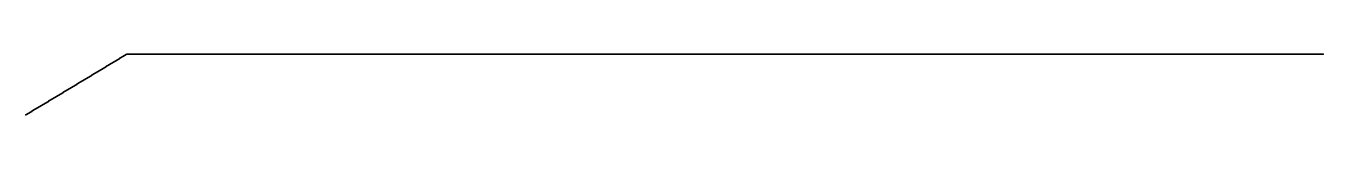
# Model space of a CAD drawing. Header units: metres. Extents: x 0 to 360, y -7 to 11.
# Drawn here: x 270 to 292.49, y -1.05 to 0 of the extents above; entities that cross this region are included whole.
import ezdxf

# ---------------------------------------------------------------- set-up
doc = ezdxf.new("R2010")
doc.units = ezdxf.units.M

msp = doc.modelspace()

# ---------------------------------------------------------------- linework, layer by layer
for p in [(271.767, 0), (271.777, 0), (271.787, 0), (271.797, 0), (271.807, 0), (271.817, 0), (271.827, 0), (271.837, 0), (271.847, 0), (271.857, 0), (271.867, 0), (271.877, 0), (271.887, 0), (271.897, 0), (271.907, 0), (271.917, 0), (271.927, 0), (271.937, 0), (271.947, 0), (271.957, 0), (271.967, 0), (271.977, 0), (271.987, 0), (271.997, 0), (272.007, 0), (272.017, 0), (272.027, 0), (272.037, 0), (272.047, 0), (272.057, 0), (272.067, 0), (272.077, 0), (272.087, 0), (272.097, 0), (272.107, 0), (272.117, 0), (272.127, 0), (272.137, 0), (272.147, 0), (272.157, 0), (272.167, 0), (272.177, 0), (272.187, 0), (272.197, 0), (272.207, 0), (272.217, 0), (272.227, 0), (272.237, 0), (272.247, 0), (272.257, 0), (272.267, 0), (272.277, 0), (272.287, 0), (272.297, 0), (272.307, 0), (272.317, 0), (272.327, 0), (272.337, 0), (272.347, 0), (272.357, 0), (272.367, 0), (272.377, 0), (272.387, 0), (272.397, 0), (272.407, 0), (272.417, 0), (272.427, 0), (272.437, 0), (272.447, 0), (272.457, 0), (272.467, 0), (272.477, 0), (272.487, 0), (272.497, 0), (272.507, 0), (272.517, 0), (272.527, 0), (272.537, 0), (272.547, 0), (272.557, 0), (272.567, 0), (272.577, 0), (272.587, 0), (272.597, 0), (272.607, 0), (272.617, 0), (272.627, 0), (272.637, 0), (272.647, 0), (272.657, 0), (272.667, 0), (272.677, 0), (272.687, 0), (272.697, 0), (272.707, 0), (272.717, 0), (272.727, 0), (272.737, 0), (272.747, 0), (272.757, 0), (272.767, 0), (272.777, 0), (272.787, 0), (272.797, 0), (272.807, 0), (272.817, 0), (272.827, 0), (272.837, 0), (272.847, 0), (272.857, 0), (272.867, 0), (272.877, 0), (272.887, 0), (272.897, 0), (272.907, 0), (272.917, 0), (272.927, 0), (272.937, 0), (272.947, 0), (272.957, 0), (272.967, 0), (272.977, 0), (272.987, 0), (272.997, 0), (273.007, 0), (273.017, 0), (273.027, 0), (273.037, 0), (273.047, 0), (273.057, 0), (273.067, 0), (273.077, 0), (273.087, 0), (273.097, 0), (273.107, 0), (273.117, 0), (273.127, 0), (273.137, 0), (273.147, 0), (273.157, 0), (273.167, 0), (273.177, 0), (273.187, 0), (273.197, 0), (273.207, 0), (273.217, 0), (273.227, 0), (273.237, 0), (273.247, 0), (273.257, 0), (273.267, 0), (273.277, 0), (273.287, 0), (273.297, 0), (273.307, 0), (273.317, 0), (273.327, 0), (273.337, 0), (273.347, 0), (273.357, 0), (273.367, 0), (273.377, 0), (273.387, 0), (273.397, 0), (273.407, 0), (273.417, 0), (273.427, 0), (273.437, 0), (273.447, 0), (273.457, 0), (273.467, 0), (273.477, 0), (273.487, 0), (273.497, 0), (273.507, 0), (273.517, 0), (273.527, 0), (273.537, 0), (273.547, 0), (273.557, 0), (273.567, 0), (273.577, 0), (273.587, 0), (273.597, 0), (273.607, 0), (273.617, 0), (273.627, 0), (273.637, 0), (273.647, 0), (273.657, 0), (273.667, 0), (273.677, 0), (273.687, 0), (273.697, 0), (273.707, 0), (273.717, 0), (273.727, 0), (273.737, 0), (273.747, 0), (273.757, 0), (273.767, 0), (273.777, 0), (273.787, 0), (273.797, 0), (273.807, 0), (273.817, 0), (273.827, 0), (273.837, 0), (273.847, 0), (273.857, 0), (273.867, 0), (273.877, 0), (273.887, 0), (273.897, 0), (273.907, 0), (273.917, 0), (273.927, 0), (273.937, 0), (273.947, 0), (273.957, 0), (273.967, 0), (273.977, 0), (273.987, 0), (273.997, 0), (274.007, 0), (274.017, 0), (274.027, 0), (274.037, 0), (274.047, 0), (274.057, 0), (274.067, 0), (274.077, 0), (274.087, 0), (274.097, 0), (274.107, 0), (274.117, 0), (274.127, 0), (274.137, 0), (274.147, 0), (274.157, 0), (274.167, 0), (274.177, 0), (274.187, 0), (274.197, 0), (274.207, 0), (274.217, 0), (274.227, 0), (274.237, 0), (274.247, 0), (274.257, 0), (274.267, 0), (274.277, 0), (274.287, 0), (274.297, 0), (274.307, 0), (274.317, 0), (274.327, 0), (274.337, 0), (274.347, 0), (274.357, 0), (274.367, 0), (274.377, 0), (274.387, 0), (274.397, 0), (274.407, 0), (274.417, 0), (274.427, 0), (274.437, 0), (274.447, 0), (274.457, 0), (274.467, 0), (274.477, 0), (274.487, 0), (274.497, 0), (274.507, 0), (274.517, 0), (274.527, 0), (274.537, 0), (274.547, 0), (274.557, 0), (274.567, 0), (274.577, 0), (274.587, 0), (274.597, 0), (274.607, 0), (274.617, 0), (274.627, 0), (274.637, 0), (274.647, 0), (274.657, 0), (274.667, 0), (274.677, 0), (274.687, 0), (274.697, 0), (274.707, 0), (274.717, 0), (274.727, 0), (274.737, 0), (274.747, 0), (274.757, 0), (274.767, 0), (274.777, 0), (274.787, 0), (274.797, 0), (274.807, 0), (274.817, 0), (274.827, 0), (274.837, 0), (274.847, 0), (274.857, 0), (274.867, 0), (274.877, 0), (274.887, 0), (274.897, 0), (274.907, 0), (274.917, 0), (274.927, 0), (274.937, 0), (274.947, 0), (274.957, 0), (274.967, 0), (274.977, 0), (274.987, 0), (274.997, 0), (275.007, 0), (275.017, 0), (275.027, 0), (275.037, 0), (275.047, 0), (275.057, 0), (275.067, 0), (275.077, 0), (275.087, 0), (275.097, 0), (275.107, 0), (275.117, 0), (275.127, 0), (275.137, 0), (275.147, 0), (275.157, 0), (275.167, 0), (275.177, 0), (275.187, 0), (275.197, 0), (275.207, 0), (275.217, 0), (275.227, 0), (275.237, 0), (275.247, 0), (275.257, 0), (275.267, 0), (275.277, 0), (275.287, 0), (275.297, 0), (275.307, 0), (275.317, 0), (275.327, 0), (275.337, 0), (275.347, 0), (275.357, 0), (275.367, 0), (275.377, 0), (275.387, 0), (275.397, 0), (275.407, 0), (275.417, 0), (275.427, 0), (275.437, 0), (275.447, 0), (275.457, 0), (275.467, 0), (275.477, 0), (275.487, 0), (275.497, 0), (275.507, 0), (275.517, 0), (275.527, 0), (275.537, 0), (275.547, 0), (275.557, 0), (275.567, 0), (275.577, 0), (275.587, 0), (275.597, 0), (275.607, 0), (275.617, 0), (275.627, 0), (275.637, 0), (275.647, 0), (275.657, 0), (275.667, 0), (275.677, 0), (275.687, 0), (275.697, 0), (275.707, 0), (275.717, 0), (275.727, 0), (275.737, 0), (275.747, 0), (275.757, 0), (275.767, 0), (275.777, 0), (275.787, 0), (275.797, 0), (275.807, 0), (275.817, 0), (275.827, 0), (275.837, 0), (275.847, 0), (275.857, 0), (275.867, 0), (275.877, 0), (275.887, 0), (275.897, 0), (275.907, 0), (275.917, 0), (275.927, 0), (275.937, 0), (275.947, 0), (275.957, 0), (275.967, 0), (275.977, 0), (275.987, 0), (275.997, 0), (276.007, 0), (276.017, 0), (276.027, 0), (276.037, 0), (276.047, 0), (276.057, 0), (276.067, 0), (276.077, 0), (276.087, 0), (276.097, 0), (276.107, 0), (276.117, 0), (276.127, 0), (276.137, 0), (276.147, 0), (276.157, 0), (276.167, 0), (276.177, 0), (276.187, 0), (276.197, 0), (276.207, 0), (276.217, 0), (276.227, 0), (276.237, 0), (276.247, 0), (276.257, 0), (276.267, 0), (276.277, 0), (276.287, 0), (276.297, 0), (276.307, 0), (276.317, 0), (276.327, 0), (276.337, 0), (276.347, 0), (276.357, 0), (276.367, 0), (276.377, 0), (276.387, 0), (276.397, 0), (276.407, 0), (276.417, 0), (276.427, 0), (276.437, 0), (276.447, 0), (276.457, 0), (276.467, 0), (276.477, 0), (276.487, 0), (276.497, 0), (276.507, 0), (276.517, 0), (276.527, 0), (276.537, 0), (276.547, 0), (276.557, 0), (276.567, 0), (276.577, 0), (276.587, 0), (276.597, 0), (276.607, 0), (276.617, 0), (276.627, 0), (276.637, 0), (276.647, 0), (276.657, 0), (276.667, 0), (276.677, 0), (276.687, 0), (276.697, 0), (276.707, 0), (276.717, 0), (276.727, 0), (276.737, 0), (276.747, 0), (276.757, 0), (276.767, 0), (276.777, 0), (276.787, 0), (276.797, 0), (276.807, 0), (276.817, 0), (276.827, 0), (276.837, 0), (276.847, 0), (276.857, 0), (276.867, 0), (276.877, 0), (276.887, 0), (276.897, 0), (276.907, 0), (276.917, 0), (276.927, 0), (276.937, 0), (276.947, 0), (276.957, 0), (276.967, 0), (276.977, 0), (276.987, 0), (276.997, 0), (277.007, 0), (277.017, 0), (277.027, 0), (277.037, 0), (277.047, 0), (277.057, 0), (277.067, 0), (277.077, 0), (277.087, 0), (277.097, 0), (277.107, 0), (277.117, 0), (277.127, 0), (277.137, 0), (277.147, 0), (277.157, 0), (277.167, 0), (277.177, 0), (277.187, 0), (277.197, 0), (277.207, 0), (277.217, 0), (277.227, 0), (277.237, 0), (277.247, 0), (277.257, 0), (277.267, 0), (277.277, 0), (277.287, 0), (277.297, 0), (277.307, 0), (277.317, 0), (277.327, 0), (277.337, 0), (277.347, 0), (277.357, 0), (277.367, 0), (277.377, 0), (277.387, 0), (277.397, 0), (277.407, 0), (277.417, 0), (277.427, 0), (277.437, 0), (277.447, 0), (277.457, 0), (277.467, 0), (277.477, 0), (277.487, 0), (277.497, 0), (277.507, 0), (277.517, 0), (277.527, 0), (277.537, 0), (277.547, 0), (277.557, 0), (277.567, 0), (277.577, 0), (277.587, 0), (277.597, 0), (277.607, 0), (277.617, 0), (277.627, 0), (277.637, 0), (277.647, 0), (277.657, 0), (277.667, 0), (277.677, 0), (277.687, 0), (277.697, 0), (277.707, 0), (277.717, 0), (277.727, 0), (277.737, 0), (277.747, 0), (277.757, 0), (277.767, 0), (277.777, 0), (277.787, 0), (277.797, 0), (277.807, 0), (277.817, 0), (277.827, 0), (277.837, 0), (277.847, 0), (277.857, 0), (277.867, 0), (277.877, 0), (277.887, 0), (277.897, 0), (277.907, 0), (277.917, 0), (277.927, 0), (277.937, 0), (277.947, 0), (277.957, 0), (277.967, 0), (277.977, 0), (277.987, 0), (277.997, 0), (278.007, 0), (278.017, 0), (278.027, 0), (278.037, 0), (278.047, 0), (278.057, 0), (278.067, 0), (278.077, 0), (278.087, 0), (278.097, 0), (278.107, 0), (278.117, 0), (278.127, 0), (278.137, 0), (278.147, 0), (278.157, 0), (278.167, 0), (278.177, 0), (278.187, 0), (278.197, 0), (278.207, 0), (278.217, 0), (278.227, 0), (278.237, 0), (278.247, 0), (278.257, 0), (278.267, 0), (278.277, 0), (278.287, 0), (278.297, 0), (278.307, 0), (278.317, 0), (278.327, 0), (278.337, 0), (278.347, 0), (278.357, 0), (278.367, 0), (278.377, 0), (278.387, 0), (278.397, 0), (278.407, 0), (278.417, 0), (278.427, 0), (278.437, 0), (278.447, 0), (278.457, 0), (278.467, 0), (278.477, 0), (278.487, 0), (278.497, 0), (278.507, 0), (278.517, 0), (278.527, 0), (278.537, 0), (278.547, 0), (278.557, 0), (278.567, 0), (278.577, 0), (278.587, 0), (278.597, 0), (278.607, 0), (278.617, 0), (278.627, 0), (278.637, 0), (278.647, 0), (278.657, 0), (278.667, 0), (278.677, 0), (278.687, 0), (278.697, 0), (278.707, 0), (278.717, 0), (278.727, 0), (278.737, 0), (278.747, 0), (278.757, 0), (278.767, 0), (278.777, 0), (278.787, 0), (278.797, 0), (278.807, 0), (278.817, 0), (278.827, 0), (278.837, 0), (278.847, 0), (278.857, 0), (278.867, 0), (278.877, 0), (278.887, 0), (278.897, 0), (278.907, 0), (278.917, 0), (278.927, 0), (278.937, 0), (278.947, 0), (278.957, 0), (278.967, 0), (278.977, 0), (278.987, 0), (278.997, 0), (279.007, 0), (279.017, 0), (279.027, 0), (279.037, 0), (279.047, 0), (279.057, 0), (279.067, 0), (279.077, 0), (279.087, 0), (279.097, 0), (279.107, 0), (279.117, 0), (279.127, 0), (279.137, 0), (279.147, 0), (279.157, 0), (279.167, 0), (279.177, 0), (279.187, 0), (279.197, 0), (279.207, 0), (279.217, 0), (279.227, 0), (279.237, 0), (279.247, 0), (279.257, 0), (279.267, 0), (279.277, 0), (279.287, 0), (279.297, 0), (279.307, 0), (279.317, 0), (279.327, 0), (279.337, 0), (279.347, 0), (279.357, 0), (279.367, 0), (279.377, 0), (279.387, 0), (279.397, 0), (279.407, 0), (279.417, 0), (279.427, 0), (279.437, 0), (279.447, 0), (279.457, 0), (279.467, 0), (279.477, 0), (279.487, 0), (279.497, 0), (279.507, 0), (279.517, 0), (279.527, 0), (279.537, 0), (279.547, 0), (279.557, 0), (279.567, 0), (279.577, 0), (279.587, 0), (279.597, 0), (279.607, 0), (279.617, 0), (279.627, 0), (279.637, 0), (279.647, 0), (279.657, 0), (279.667, 0), (279.677, 0), (279.687, 0), (279.697, 0), (279.707, 0), (279.717, 0), (279.727, 0), (279.737, 0), (279.747, 0), (279.757, 0), (279.767, 0), (279.777, 0), (279.787, 0), (279.797, 0), (279.807, 0), (279.817, 0), (279.827, 0), (279.837, 0), (279.847, 0), (279.857, 0), (279.867, 0), (279.877, 0), (279.887, 0), (279.897, 0), (279.907, 0), (279.917, 0), (279.927, 0), (279.937, 0), (279.947, 0), (279.957, 0), (279.967, 0), (279.977, 0), (279.987, 0), (279.997, 0), (280.007, 0), (280.017, 0), (280.027, 0), (280.037, 0), (280.047, 0), (280.057, 0), (280.067, 0), (280.077, 0), (280.087, 0), (280.097, 0), (280.107, 0), (280.117, 0), (280.127, 0), (280.137, 0), (280.147, 0), (280.157, 0), (280.167, 0), (280.177, 0), (280.187, 0), (280.197, 0), (280.207, 0), (280.217, 0), (280.227, 0), (280.237, 0), (280.247, 0), (280.257, 0), (280.267, 0), (280.277, 0), (280.287, 0), (280.297, 0), (280.307, 0), (280.317, 0), (280.327, 0), (280.337, 0), (280.347, 0), (280.357, 0), (280.367, 0), (280.377, 0), (280.387, 0), (280.397, 0), (280.407, 0), (280.417, 0), (280.427, 0), (280.437, 0), (280.447, 0), (280.457, 0), (280.467, 0), (280.477, 0), (280.487, 0), (280.497, 0), (280.507, 0), (280.517, 0), (280.527, 0), (280.537, 0), (280.547, 0), (280.557, 0), (280.567, 0), (280.577, 0), (280.587, 0), (280.597, 0), (280.607, 0), (280.617, 0), (280.627, 0), (280.637, 0), (280.647, 0), (280.657, 0), (280.667, 0), (280.677, 0), (280.687, 0), (280.697, 0), (280.707, 0), (280.717, 0), (280.727, 0), (280.737, 0), (280.747, 0), (280.757, 0), (280.767, 0), (280.777, 0), (280.787, 0), (280.797, 0), (280.807, 0), (280.817, 0), (280.827, 0), (280.837, 0), (280.847, 0), (280.857, 0), (280.867, 0), (280.877, 0), (280.887, 0), (280.897, 0), (280.907, 0), (280.917, 0), (280.927, 0), (280.937, 0), (280.947, 0), (280.957, 0), (280.967, 0), (280.977, 0), (280.987, 0), (280.997, 0), (281.007, 0), (281.017, 0), (281.027, 0), (281.037, 0), (281.047, 0), (281.057, 0), (281.067, 0), (281.077, 0), (281.087, 0), (281.097, 0), (281.107, 0), (281.117, 0), (281.127, 0), (281.137, 0), (281.147, 0), (281.157, 0), (281.167, 0), (281.177, 0), (281.187, 0), (281.197, 0), (281.207, 0), (281.217, 0), (281.227, 0), (281.237, 0), (281.247, 0), (281.257, 0), (281.267, 0), (281.277, 0), (281.287, 0), (281.297, 0), (281.307, 0), (281.317, 0), (281.327, 0), (281.337, 0), (281.347, 0), (281.357, 0), (281.367, 0), (281.377, 0), (281.387, 0), (281.397, 0), (281.407, 0), (281.417, 0), (281.427, 0), (281.437, 0), (281.447, 0), (281.457, 0), (281.467, 0), (281.477, 0), (281.487, 0), (281.497, 0), (281.507, 0), (281.517, 0), (281.527, 0), (281.537, 0), (281.547, 0), (281.557, 0), (281.567, 0), (281.577, 0), (281.587, 0), (281.597, 0), (281.607, 0), (281.617, 0), (281.627, 0), (281.637, 0), (281.647, 0), (281.657, 0), (281.667, 0), (281.677, 0), (281.687, 0), (281.697, 0), (281.707, 0), (281.717, 0), (281.727, 0), (281.737, 0), (281.747, 0), (281.757, 0), (281.767, 0), (281.777, 0), (281.787, 0), (281.797, 0), (281.807, 0), (281.817, 0), (281.827, 0), (281.837, 0), (281.847, 0), (281.857, 0), (281.867, 0), (281.877, 0), (281.887, 0), (281.897, 0), (281.907, 0), (281.917, 0), (281.927, 0), (281.937, 0), (281.947, 0), (281.957, 0), (281.967, 0), (281.977, 0), (281.987, 0), (281.997, 0), (282.007, 0), (282.017, 0), (282.027, 0), (282.037, 0), (282.047, 0), (282.057, 0), (282.067, 0), (282.077, 0), (282.087, 0), (282.097, 0), (282.107, 0), (282.117, 0), (282.127, 0), (282.137, 0), (282.147, 0), (282.157, 0), (282.167, 0), (282.177, 0), (282.187, 0), (282.197, 0), (282.207, 0), (282.217, 0), (282.227, 0), (282.237, 0), (282.247, 0), (282.257, 0), (282.267, 0), (282.277, 0), (282.287, 0), (282.297, 0), (282.307, 0), (282.317, 0), (282.327, 0), (282.337, 0), (282.347, 0), (282.357, 0), (282.367, 0), (282.377, 0), (282.387, 0), (282.397, 0), (282.407, 0), (282.417, 0), (282.427, 0), (282.437, 0), (282.447, 0), (282.457, 0), (282.467, 0), (282.477, 0), (282.487, 0), (282.497, 0), (282.507, 0), (282.517, 0), (282.527, 0), (282.537, 0), (282.547, 0), (282.557, 0), (282.567, 0), (282.577, 0), (282.587, 0), (282.597, 0), (282.607, 0), (282.617, 0), (282.627, 0), (282.637, 0), (282.647, 0), (282.657, 0), (282.667, 0), (282.677, 0), (282.687, 0), (282.697, 0), (282.707, 0), (282.717, 0), (282.727, 0), (282.737, 0), (282.747, 0), (282.757, 0), (282.767, 0), (282.777, 0), (282.787, 0), (282.797, 0), (282.807, 0), (282.817, 0), (282.827, 0), (282.837, 0), (282.847, 0), (282.857, 0), (282.867, 0), (282.877, 0), (282.887, 0), (282.897, 0), (282.907, 0), (282.917, 0), (282.927, 0), (282.937, 0), (282.947, 0), (282.957, 0), (282.967, 0), (282.977, 0), (282.987, 0), (282.997, 0), (283.007, 0), (283.017, 0), (283.027, 0), (283.037, 0), (283.047, 0), (283.057, 0), (283.067, 0), (283.077, 0), (283.087, 0), (283.097, 0), (283.107, 0), (283.117, 0), (283.127, 0), (283.137, 0), (283.147, 0), (283.157, 0), (283.167, 0), (283.177, 0), (283.187, 0), (283.197, 0), (283.207, 0), (283.217, 0), (283.227, 0), (283.237, 0), (283.247, 0), (283.257, 0), (283.267, 0), (283.277, 0), (283.287, 0), (283.297, 0), (283.307, 0), (283.317, 0), (283.327, 0), (283.337, 0), (283.347, 0), (283.357, 0), (283.367, 0), (283.377, 0), (283.387, 0), (283.397, 0), (283.407, 0), (283.417, 0), (283.427, 0), (283.437, 0), (283.447, 0), (283.457, 0), (283.467, 0), (283.477, 0), (283.487, 0), (283.497, 0), (283.507, 0), (283.517, 0), (283.527, 0), (283.537, 0), (283.547, 0), (283.557, 0), (283.567, 0), (283.577, 0), (283.587, 0), (283.597, 0), (283.607, 0), (283.617, 0), (283.627, 0), (283.637, 0), (283.647, 0), (283.657, 0), (283.667, 0), (283.677, 0), (283.687, 0), (283.697, 0), (283.707, 0), (283.717, 0), (283.727, 0), (283.737, 0), (283.747, 0), (283.757, 0), (283.767, 0), (283.777, 0), (283.787, 0), (283.797, 0), (283.807, 0), (283.817, 0), (283.827, 0), (283.837, 0), (283.847, 0), (283.857, 0), (283.867, 0), (283.877, 0), (283.887, 0), (283.897, 0), (283.907, 0), (283.917, 0), (283.927, 0), (283.937, 0), (283.947, 0), (283.957, 0), (283.967, 0), (283.977, 0), (283.987, 0), (283.997, 0), (284.007, 0), (284.017, 0), (284.027, 0), (284.037, 0), (284.047, 0), (284.057, 0), (284.067, 0), (284.077, 0), (284.087, 0), (284.097, 0), (284.107, 0), (284.117, 0), (284.127, 0), (284.137, 0), (284.147, 0), (284.157, 0), (284.167, 0), (284.177, 0), (284.187, 0), (284.197, 0), (284.207, 0), (284.217, 0), (284.227, 0), (284.237, 0), (284.247, 0), (284.257, 0), (284.267, 0), (284.277, 0), (284.287, 0), (284.297, 0), (284.307, 0), (284.317, 0), (284.327, 0), (284.337, 0), (284.347, 0), (284.357, 0), (284.367, 0), (284.377, 0), (284.387, 0), (284.397, 0), (284.407, 0), (284.417, 0), (284.427, 0), (284.437, 0), (284.447, 0), (284.457, 0), (284.467, 0), (284.477, 0), (284.487, 0), (284.497, 0), (284.507, 0), (284.517, 0), (284.527, 0), (284.537, 0), (284.547, 0), (284.557, 0), (284.567, 0), (284.577, 0), (284.587, 0), (284.597, 0), (284.607, 0), (284.617, 0), (284.627, 0), (284.637, 0), (284.647, 0), (284.657, 0), (284.667, 0), (284.677, 0), (284.687, 0), (284.697, 0), (284.707, 0), (284.717, 0), (284.727, 0), (284.737, 0), (284.747, 0), (284.757, 0), (284.767, 0), (284.777, 0), (284.787, 0), (284.797, 0), (284.807, 0), (284.817, 0), (284.827, 0), (284.837, 0), (284.847, 0), (284.857, 0), (284.867, 0), (284.877, 0), (284.887, 0), (284.897, 0), (284.907, 0), (284.917, 0), (284.927, 0), (284.937, 0), (284.947, 0), (284.957, 0), (284.967, 0), (284.977, 0), (284.987, 0), (284.997, 0), (285.007, 0), (285.017, 0), (285.027, 0), (285.037, 0), (285.047, 0), (285.057, 0), (285.067, 0), (285.077, 0), (285.087, 0), (285.097, 0), (285.107, 0), (285.117, 0), (285.127, 0), (285.137, 0), (285.147, 0), (285.157, 0), (285.167, 0), (285.177, 0), (285.187, 0), (285.197, 0), (285.207, 0), (285.217, 0), (285.227, 0), (285.237, 0), (285.247, 0), (285.257, 0), (285.267, 0), (285.277, 0), (285.287, 0), (285.297, 0), (285.307, 0), (285.317, 0), (285.327, 0), (285.337, 0), (285.347, 0), (285.357, 0), (285.367, 0), (285.377, 0), (285.387, 0), (285.397, 0), (285.407, 0), (285.417, 0), (285.427, 0), (285.437, 0), (285.447, 0), (285.457, 0), (285.467, 0), (285.477, 0), (285.487, 0), (285.497, 0), (285.507, 0), (285.517, 0), (285.527, 0), (285.537, 0), (285.547, 0), (285.557, 0), (285.567, 0), (285.577, 0), (285.587, 0), (285.597, 0), (285.607, 0), (285.617, 0), (285.627, 0), (285.637, 0), (285.647, 0), (285.657, 0), (285.667, 0), (285.677, 0), (285.687, 0), (285.697, 0), (285.707, 0), (285.717, 0), (285.727, 0), (285.737, 0), (285.747, 0), (285.757, 0), (285.767, 0), (285.777, 0), (285.787, 0), (285.797, 0), (285.807, 0), (285.817, 0), (285.827, 0), (285.837, 0), (285.847, 0), (285.857, 0), (285.867, 0), (285.877, 0), (285.887, 0), (285.897, 0), (285.907, 0), (285.917, 0), (285.927, 0), (285.937, 0), (285.947, 0), (285.957, 0), (285.967, 0), (285.977, 0), (285.987, 0), (285.997, 0), (286.007, 0), (286.017, 0), (286.027, 0), (286.037, 0), (286.047, 0), (286.057, 0), (286.067, 0), (286.077, 0), (286.087, 0), (286.097, 0), (286.107, 0), (286.117, 0), (286.127, 0), (286.137, 0), (286.147, 0), (286.157, 0), (286.167, 0), (286.177, 0), (286.187, 0), (286.197, 0), (286.207, 0), (286.217, 0), (286.227, 0), (286.237, 0), (286.247, 0), (286.257, 0), (286.267, 0), (286.277, 0), (286.287, 0), (286.297, 0), (286.307, 0), (286.317, 0), (286.327, 0), (286.337, 0), (286.347, 0), (286.357, 0), (286.367, 0), (286.377, 0), (286.387, 0), (286.397, 0), (286.407, 0), (286.417, 0), (286.427, 0), (286.437, 0), (286.447, 0), (286.457, 0), (286.467, 0), (286.477, 0), (286.487, 0), (286.497, 0), (286.507, 0), (286.517, 0), (286.527, 0), (286.537, 0), (286.547, 0), (286.557, 0), (286.567, 0), (286.577, 0), (286.587, 0), (286.597, 0), (286.607, 0), (286.617, 0), (286.627, 0), (286.637, 0), (286.647, 0), (286.657, 0), (286.667, 0), (286.677, 0), (286.687, 0), (286.697, 0), (286.707, 0), (286.717, 0), (286.727, 0), (286.737, 0), (286.747, 0), (286.757, 0), (286.767, 0), (286.777, 0), (286.787, 0), (286.797, 0), (286.807, 0), (286.817, 0), (286.827, 0), (286.837, 0), (286.847, 0), (286.857, 0), (286.867, 0), (286.877, 0), (286.887, 0), (286.897, 0), (286.907, 0), (286.917, 0), (286.927, 0), (286.937, 0), (286.947, 0), (286.957, 0), (286.967, 0), (286.977, 0), (286.987, 0), (286.997, 0), (287.007, 0), (287.017, 0), (287.027, 0), (287.037, 0), (287.047, 0), (287.057, 0), (287.067, 0), (287.077, 0), (287.087, 0), (287.097, 0), (287.107, 0), (287.117, 0), (287.127, 0), (287.137, 0), (287.147, 0), (287.157, 0), (287.167, 0), (287.177, 0), (287.187, 0), (287.197, 0), (287.207, 0), (287.217, 0), (287.227, 0), (287.237, 0), (287.247, 0), (287.257, 0), (287.267, 0), (287.277, 0), (287.287, 0), (287.297, 0), (287.307, 0), (287.317, 0), (287.327, 0), (287.337, 0), (287.347, 0), (287.357, 0), (287.367, 0), (287.377, 0), (287.387, 0), (287.397, 0), (287.407, 0), (287.417, 0), (287.427, 0), (287.437, 0), (287.447, 0), (287.457, 0), (287.467, 0), (287.477, 0), (287.487, 0), (287.497, 0), (287.507, 0), (287.517, 0), (287.527, 0), (287.537, 0), (287.547, 0), (287.557, 0), (287.567, 0), (287.577, 0), (287.587, 0), (287.597, 0), (287.607, 0), (287.617, 0), (287.627, 0), (287.637, 0), (287.647, 0), (287.657, 0), (287.667, 0), (287.677, 0), (287.687, 0), (287.697, 0), (287.707, 0), (287.717, 0), (287.727, 0), (287.737, 0), (287.747, 0), (287.757, 0), (287.767, 0), (287.777, 0), (287.787, 0), (287.797, 0), (287.807, 0), (287.817, 0), (287.827, 0), (287.837, 0), (287.847, 0), (287.857, 0), (287.867, 0), (287.877, 0), (287.887, 0), (287.897, 0), (287.907, 0), (287.917, 0), (287.927, 0), (287.937, 0), (287.947, 0), (287.957, 0), (287.967, 0), (287.977, 0), (287.987, 0), (287.997, 0), (288.007, 0), (288.017, 0), (288.027, 0), (288.037, 0), (288.047, 0), (288.057, 0), (288.067, 0), (288.077, 0), (288.087, 0), (288.097, 0), (288.107, 0), (288.117, 0), (288.127, 0), (288.137, 0), (288.147, 0), (288.157, 0), (288.167, 0), (288.177, 0), (288.187, 0), (288.197, 0), (288.207, 0), (288.217, 0), (288.227, 0), (288.237, 0), (288.247, 0), (288.257, 0), (288.267, 0), (288.277, 0), (288.287, 0), (288.297, 0), (288.307, 0), (288.317, 0), (288.327, 0), (288.337, 0), (288.347, 0), (288.357, 0), (288.367, 0), (288.377, 0), (288.387, 0), (288.397, 0), (288.407, 0), (288.417, 0), (288.427, 0), (288.437, 0), (288.447, 0), (288.457, 0), (288.467, 0), (288.477, 0), (288.487, 0), (288.497, 0), (288.507, 0), (288.517, 0), (288.527, 0), (288.537, 0), (288.547, 0), (288.557, 0), (288.567, 0), (288.577, 0), (288.587, 0), (288.597, 0), (288.607, 0), (288.617, 0), (288.627, 0), (288.637, 0), (288.647, 0), (288.657, 0), (288.667, 0), (288.677, 0), (288.687, 0), (288.697, 0), (288.707, 0), (288.717, 0), (288.727, 0), (288.737, 0), (288.747, 0), (288.757, 0), (288.767, 0), (288.777, 0), (288.787, 0), (288.797, 0), (288.807, 0), (288.817, 0), (288.827, 0), (288.837, 0), (288.847, 0), (288.857, 0), (288.867, 0), (288.877, 0), (288.887, 0), (288.897, 0), (288.907, 0), (288.917, 0), (288.927, 0), (288.937, 0), (288.947, 0), (288.957, 0), (288.967, 0), (288.977, 0), (288.987, 0), (288.997, 0), (289.007, 0), (289.017, 0), (289.027, 0), (289.037, 0), (289.047, 0), (289.057, 0), (289.067, 0), (289.077, 0), (289.087, 0), (289.097, 0), (289.107, 0), (289.117, 0), (289.127, 0), (289.137, 0), (289.147, 0), (289.157, 0), (289.167, 0), (289.177, 0), (289.187, 0), (289.197, 0), (289.207, 0), (289.217, 0), (289.227, 0), (289.237, 0), (289.247, 0), (289.257, 0), (289.267, 0), (289.277, 0), (289.287, 0), (289.297, 0), (289.307, 0), (289.317, 0), (289.327, 0), (289.337, 0), (289.347, 0), (289.357, 0), (289.367, 0), (289.377, 0), (289.387, 0), (289.397, 0), (289.407, 0), (289.417, 0), (289.427, 0), (289.437, 0), (289.447, 0), (289.457, 0), (289.467, 0), (289.477, 0), (289.487, 0), (289.497, 0), (289.507, 0), (289.517, 0), (289.527, 0), (289.537, 0), (289.547, 0), (289.557, 0), (289.567, 0), (289.577, 0), (289.587, 0), (289.597, 0), (289.607, 0), (289.617, 0), (289.627, 0), (289.637, 0), (289.647, 0), (289.657, 0), (289.667, 0), (289.677, 0), (289.687, 0), (289.697, 0), (289.707, 0), (289.717, 0), (289.727, 0), (289.737, 0), (289.747, 0), (289.757, 0), (289.767, 0), (289.777, 0), (289.787, 0), (289.797, 0), (289.807, 0), (289.817, 0), (289.827, 0), (289.837, 0), (289.847, 0), (289.857, 0), (289.867, 0), (289.877, 0), (289.887, 0), (289.897, 0), (289.907, 0), (289.917, 0), (289.927, 0), (289.937, 0), (289.947, 0), (289.957, 0), (289.967, 0), (289.977, 0), (289.987, 0), (289.997, 0), (290.007, 0), (290.017, 0), (290.027, 0), (290.037, 0), (290.047, 0), (290.057, 0), (290.067, 0), (290.077, 0), (290.087, 0), (290.097, 0), (290.107, 0), (290.117, 0), (290.127, 0), (290.137, 0), (290.147, 0), (290.157, 0), (290.167, 0), (290.177, 0), (290.187, 0), (290.197, 0), (290.207, 0), (290.217, 0), (290.227, 0), (290.237, 0), (290.247, 0), (290.257, 0), (290.267, 0), (290.277, 0), (290.287, 0), (290.297, 0), (290.307, 0), (290.317, 0), (290.327, 0), (290.337, 0), (290.347, 0), (290.357, 0), (290.367, 0), (290.377, 0), (290.387, 0), (290.397, 0), (290.407, 0), (290.417, 0), (290.427, 0), (290.437, 0), (290.447, 0), (290.457, 0), (290.467, 0), (290.477, 0), (290.487, 0), (290.497, 0), (290.507, 0), (290.517, 0), (290.527, 0), (290.537, 0), (290.547, 0), (290.557, 0), (290.567, 0), (290.577, 0), (290.587, 0), (290.597, 0), (290.607, 0), (290.617, 0), (290.627, 0), (290.637, 0), (290.647, 0), (290.657, 0), (290.667, 0), (290.677, 0), (290.687, 0), (290.697, 0), (290.707, 0), (290.717, 0), (290.727, 0), (290.737, 0), (290.747, 0), (290.757, 0), (290.767, 0), (290.777, 0), (290.787, 0), (290.797, 0), (290.807, 0), (290.817, 0), (290.827, 0), (290.837, 0), (290.847, 0), (290.857, 0), (290.867, 0), (290.877, 0), (290.887, 0), (290.897, 0), (290.907, 0), (290.917, 0), (290.927, 0), (290.937, 0), (290.947, 0), (290.957, 0), (290.967, 0), (290.977, 0), (290.987, 0), (290.997, 0), (291.007, 0), (291.017, 0), (291.027, 0), (291.037, 0), (291.047, 0), (291.057, 0), (291.067, 0), (291.077, 0), (291.087, 0), (291.097, 0), (291.107, 0), (291.117, 0), (291.127, 0), (291.137, 0), (291.147, 0), (291.157, 0), (291.167, 0), (291.177, 0), (291.187, 0), (291.197, 0), (291.207, 0), (291.217, 0), (291.227, 0), (291.237, 0), (291.247, 0), (291.257, 0), (291.267, 0), (291.277, 0), (291.287, 0), (291.297, 0), (291.307, 0), (291.317, 0), (291.327, 0), (291.337, 0), (291.347, 0), (291.357, 0), (291.367, 0), (291.377, 0), (291.387, 0), (291.397, 0), (291.407, 0), (291.417, 0), (291.427, 0), (291.437, 0), (291.447, 0), (291.457, 0), (291.467, 0), (291.477, 0), (291.487, 0), (291.497, 0), (291.507, 0), (291.517, 0), (291.527, 0), (291.537, 0), (291.547, 0), (291.557, 0), (291.567, 0), (291.577, 0), (291.587, 0), (291.597, 0), (291.607, 0), (291.617, 0), (291.627, 0), (291.637, 0), (291.647, 0), (291.657, 0), (291.667, 0), (291.677, 0), (291.687, 0), (291.697, 0), (291.707, 0), (291.717, 0), (291.727, 0), (291.737, 0), (291.747, 0), (291.757, 0), (291.767, 0), (291.777, 0), (291.787, 0), (291.797, 0), (291.807, 0), (291.817, 0), (291.827, 0), (291.837, 0), (291.847, 0), (291.857, 0), (291.867, 0), (291.877, 0), (291.887, 0), (291.897, 0), (291.907, 0), (291.917, 0), (291.927, 0), (291.937, 0), (291.947, 0), (291.957, 0), (291.967, 0), (291.977, 0), (291.987, 0), (291.997, 0), (292.007, 0), (292.017, 0), (292.027, 0), (292.037, 0), (292.047, 0), (292.057, 0), (292.067, 0), (292.077, 0), (292.087, 0), (292.097, 0), (292.107, 0), (292.117, 0), (292.127, 0), (292.137, 0), (292.147, 0), (292.157, 0), (292.167, 0), (292.177, 0), (292.187, 0), (292.197, 0), (292.207, 0), (292.217, 0), (292.227, 0), (292.237, 0), (292.247, 0), (292.257, 0), (292.267, 0), (292.277, 0), (292.287, 0), (292.297, 0), (292.307, 0), (292.317, 0), (292.327, 0), (292.337, 0), (292.347, 0), (292.357, 0), (292.367, 0), (292.377, 0), (292.387, 0), (292.397, 0), (292.407, 0), (292.417, 0), (292.427, 0), (292.437, 0), (292.447, 0), (292.457, 0), (292.467, 0), (292.477, 0), (292.487, 0), (271.377, -0.222), (271.387, -0.216), (271.397, -0.21), (271.407, -0.204), (271.417, -0.198), (271.427, -0.192), (271.437, -0.186), (271.447, -0.18), (271.457, -0.174), (271.467, -0.168), (271.477, -0.162), (271.487, -0.156), (271.497, -0.15), (271.507, -0.144), (271.517, -0.138), (271.527, -0.132), (271.537, -0.126), (271.547, -0.12), (271.557, -0.114), (271.567, -0.108), (271.577, -0.102), (271.587, -0.096), (271.597, -0.09), (271.607, -0.084), (271.617, -0.078), (271.627, -0.072), (271.637, -0.066), (271.647, -0.06), (271.657, -0.054), (271.667, -0.048), (271.677, -0.042), (271.687, -0.036), (271.697, -0.03), (271.707, -0.024), (271.717, -0.018), (271.727, -0.012), (271.737, -0.006), (271.747, -0.002), (271.757, 0), (270.998, -0.45), (271.008, -0.444), (271.018, -0.438), (271.028, -0.432), (271.038, -0.426), (271.048, -0.42), (271.058, -0.414), (271.068, -0.408), (271.078, -0.402), (271.088, -0.396), (271.098, -0.39), (271.108, -0.384), (271.118, -0.378), (271.128, -0.372), (271.138, -0.366), (271.148, -0.36), (271.158, -0.354), (271.168, -0.348), (271.178, -0.342), (271.188, -0.336), (271.198, -0.33), (271.208, -0.324), (271.218, -0.318), (271.228, -0.312), (271.238, -0.306), (271.248, -0.3), (271.258, -0.294), (271.268, -0.288), (271.278, -0.282), (271.288, -0.276), (271.298, -0.27), (271.308, -0.264), (271.318, -0.258), (271.328, -0.252), (271.338, -0.246), (271.348, -0.24), (271.357, -0.234), (271.367, -0.228), (270.628, -0.672), (270.638, -0.666), (270.648, -0.66), (270.658, -0.654), (270.668, -0.648), (270.678, -0.642), (270.688, -0.636), (270.698, -0.63), (270.708, -0.624), (270.718, -0.618), (270.728, -0.612), (270.738, -0.606), (270.748, -0.6), (270.758, -0.594), (270.768, -0.588), (270.778, -0.582), (270.788, -0.576), (270.798, -0.57), (270.808, -0.564), (270.818, -0.558), (270.828, -0.552), (270.838, -0.546), (270.848, -0.54), (270.858, -0.534), (270.868, -0.528), (270.878, -0.522), (270.888, -0.516), (270.898, -0.51), (270.908, -0.504), (270.918, -0.498), (270.928, -0.492), (270.938, -0.486), (270.948, -0.48), (270.958, -0.474), (270.968, -0.468), (270.978, -0.462), (270.988, -0.456), (270.248, -0.899), (270.258, -0.893), (270.268, -0.887), (270.278, -0.881), (270.288, -0.875), (270.298, -0.869), (270.308, -0.863), (270.318, -0.857), (270.328, -0.851), (270.338, -0.845), (270.348, -0.84), (270.358, -0.834), (270.368, -0.828), (270.378, -0.822), (270.388, -0.816), (270.398, -0.81), (270.408, -0.804), (270.418, -0.798), (270.428, -0.792), (270.438, -0.786), (270.448, -0.78), (270.458, -0.774), (270.468, -0.768), (270.478, -0.762), (270.488, -0.756), (270.498, -0.75), (270.508, -0.744), (270.518, -0.738), (270.528, -0.732), (270.538, -0.726), (270.548, -0.72), (270.558, -0.714), (270.568, -0.708), (270.578, -0.702), (270.588, -0.696), (270.598, -0.69), (270.608, -0.684), (270.618, -0.678), (269.998, -1.049), (270.008, -1.043), (270.018, -1.037), (270.028, -1.031), (270.038, -1.025), (270.048, -1.019), (270.058, -1.013), (270.068, -1.007), (270.078, -1.001), (270.088, -0.995), (270.098, -0.989), (270.108, -0.983), (270.118, -0.977), (270.128, -0.971), (270.138, -0.965), (270.148, -0.959), (270.158, -0.953), (270.168, -0.947), (270.178, -0.941), (270.188, -0.935), (270.198, -0.929), (270.208, -0.923), (270.218, -0.917), (270.228, -0.911), (270.238, -0.905)]:
    msp.add_point(p)

doc.saveas('drawing.dxf')
